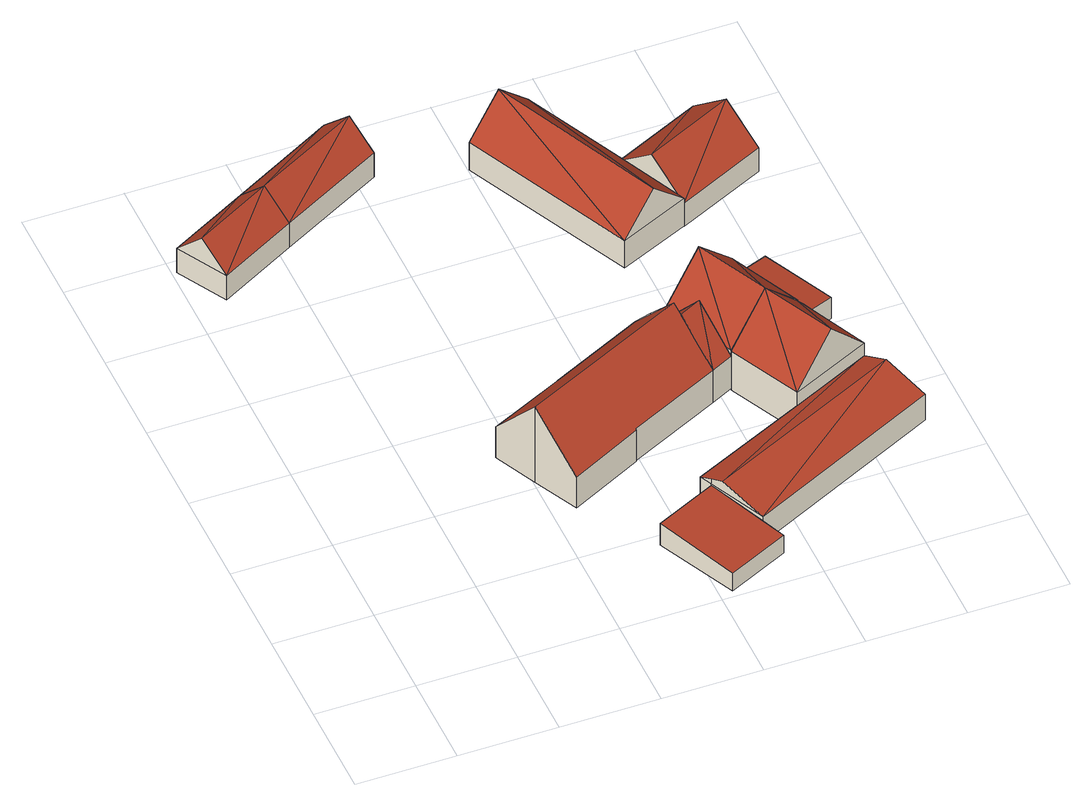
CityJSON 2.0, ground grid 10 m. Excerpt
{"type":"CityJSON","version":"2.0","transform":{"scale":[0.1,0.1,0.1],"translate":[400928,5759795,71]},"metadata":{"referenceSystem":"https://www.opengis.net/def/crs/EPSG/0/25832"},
"CityObjects":{
"building1":{"type":"Building","attributes":{"Gemeindeschluessel":"05515000","Geometrietyp2DReferenz":"3000","function":"31001_2460","roofType":"3100","measuredHeight":5.89},"address":[{"country":"Germany","locality":"Münster","thoroughfareNumber":"42","thoroughfareName":"Am Gievenbach"}],"geometry":[{"type":"Solid","lod":"2","boundaries":[[[[0,1,2,3]],[[4,5,1,0]],[[6,7,5,4]],[[3,2,7,6]],[[0,8,4]],[[6,9,3]],[[0,3,9]],[[9,8,0]],[[8,9,6]],[[6,4,8]],[[1,5,7,2]]]],"semantics":{"surfaces":[{"type":"WallSurface"},{"type":"RoofSurface"},{"type":"GroundSurface"}],"values":[[0,0,0,0,0,0,1,1,1,1,2]]}}]},
"building2":{"type":"Building","attributes":{"Gemeindeschluessel":"05515000","Geometrietyp2DReferenz":"3000","function":"31001_2000","roofType":"3100","measuredHeight":5.9},"geometry":[{"type":"Solid","lod":"2","boundaries":[[[[10,11,7,6]],[[12,13,11,10]],[[3,2,13,12]],[[6,7,2,3]],[[10,14,12]],[[3,9,6]],[[9,14,10]],[[10,6,9]],[[3,12,14]],[[14,9,3]],[[11,13,2,7]]]],"semantics":{"surfaces":[{"type":"WallSurface"},{"type":"RoofSurface"},{"type":"GroundSurface"}],"values":[[0,0,0,0,0,0,1,1,1,1,2]]}}]},
"building3":{"type":"Building","attributes":{"Gemeindeschluessel":"05515000","Geometrietyp2DReferenz":"3000","function":"31001_2460","roofType":"2100","measuredHeight":2.74},"geometry":[{"type":"Solid","lod":"2","boundaries":[[[[15,16,17,18]],[[19,20,16,15]],[[21,22,20,19]],[[23,24,22,21]],[[18,17,24,23]],[[21,19,15,18,23]],[[16,20,22,24,17]]]],"semantics":{"surfaces":[{"type":"WallSurface"},{"type":"RoofSurface"},{"type":"GroundSurface"}],"values":[[0,0,0,0,0,1,2]]}}]},
"building4":{"type":"Building","attributes":{"Gemeindeschluessel":"05515000","Geometrietyp2DReferenz":"3000","function":"31001_1000"},"address":[{"country":"Germany","locality":"Münster","thoroughfareNumber":"38","thoroughfareName":"Am Gievenbach"}],"children":["building4-1","building4-2"]},
"building4-1":{"type":"BuildingPart","attributes":{"roofType":"3100","measuredHeight":8.43},"parents":["building4"],"geometry":[{"type":"Solid","lod":"2","boundaries":[[[[25,26,27,28]],[[29,30,31,32]],[[28,27,30,29]],[[29,33,28]],[[33,34,35,25]],[[25,28,33]],[[34,33,29]],[[29,32,36,37,34]],[[26,38,31,30,27]],[[38,39,32,31]],[[26,25,39,38]],[[34,37,35]],[[36,32,39]],[[35,37,36,39,25]]]],"semantics":{"surfaces":[{"type":"WallSurface"},{"type":"RoofSurface"},{"type":"GroundSurface"},{"type":"ClosureSurface"}],"values":[[0,0,0,0,1,1,1,1,2,3,3,0,3,3]]}}]},
"building4-2":{"type":"BuildingPart","attributes":{"roofType":"3100","measuredHeight":9.41},"parents":["building4"],"geometry":[{"type":"Solid","lod":"2","boundaries":[[[[40,41,42,43]],[[44,32,31,41,40]],[[45,46,26,25]],[[47,48,46,45]],[[49,50,48,47]],[[51,52,50,49]],[[53,54,52,51]],[[55,56,54,53]],[[43,42,56,55]],[[49,47,45,25,35,37,57,51]],[[44,40,43,55,53,51,57]],[[41,31,38,26,46,48,50,52,54,56,42]],[[32,44,57,36]],[[31,32,39,38]],[[32,36,39]],[[36,57,37]],[[39,25,26,38]],[[39,36,37,35,25]]]],"semantics":{"surfaces":[{"type":"WallSurface"},{"type":"RoofSurface"},{"type":"GroundSurface"},{"type":"ClosureSurface"}],"values":[[0,0,0,0,0,0,0,0,0,1,1,2,0,3,3,0,3,3]]}}]},
"building5":{"type":"Building","attributes":{"Gemeindeschluessel":"05515000","Geometrietyp2DReferenz":"3000","function":"31001_2700"},"children":["building5-1","building5-2"]},
"building5-1":{"type":"BuildingPart","attributes":{"roofType":"3100","measuredHeight":9.64},"parents":["building5"],"geometry":[{"type":"Solid","lod":"2","boundaries":[[[[58,59,60,61]],[[62,63,59,58]],[[64,65,63,62]],[[66,67,68,65,64]],[[61,60,69,70,71]],[[71,72,73]],[[73,61,71]],[[72,66,64,62,58]],[[58,73,72]],[[73,58,61]],[[72,71,66]],[[59,63,65,68,69,60]],[[67,66,71,70]],[[69,68,67,70]]]],"semantics":{"surfaces":[{"type":"WallSurface"},{"type":"RoofSurface"},{"type":"GroundSurface"},{"type":"ClosureSurface"}],"values":[[0,0,0,0,0,1,1,1,1,0,0,2,0,3]]}}]},
"building5-2":{"type":"BuildingPart","attributes":{"roofType":"3100","measuredHeight":4.47},"parents":["building5"],"geometry":[{"type":"Solid","lod":"2","boundaries":[[[[74,75,68,67]],[[76,77,75,74]],[[78,79,77,76]],[[80,81,79,78]],[[70,69,81,80]],[[82,67,83]],[[70,80,84,83,67]],[[74,82,76]],[[83,76,82]],[[84,80,78]],[[83,84,78,76]],[[82,74,67]],[[68,75,77,79,81,69]],[[69,70,67,68]]]],"semantics":{"surfaces":[{"type":"WallSurface"},{"type":"RoofSurface"},{"type":"GroundSurface"},{"type":"ClosureSurface"}],"values":[[0,0,0,0,0,1,1,1,1,0,0,0,2,3]]}}]},
"building6":{"type":"Building","attributes":{"Gemeindeschluessel":"05515000","Geometrietyp2DReferenz":"3000","function":"31001_1000","roofType":"3100","measuredHeight":9.4},"address":[{"country":"Germany","locality":"Münster","thoroughfareNumber":"40","thoroughfareName":"Am Gievenbach"}],"geometry":[{"type":"Solid","lod":"2","boundaries":[[[[85,30,27,86]],[[87,88,30,85]],[[89,90,88,87]],[[91,92,90,89]],[[93,94,92,91]],[[86,27,94,93]],[[93,91,89,73]],[[95,73,89]],[[73,95,86]],[[87,85,86,95]],[[73,86,93]],[[95,89,87]],[[30,88,90,92,94,27]]]],"semantics":{"surfaces":[{"type":"WallSurface"},{"type":"RoofSurface"},{"type":"GroundSurface"}],"values":[[0,0,0,0,0,0,1,1,1,1,0,0,2]]}}]},
"building7":{"type":"Building","attributes":{"Gemeindeschluessel":"05515000","Geometrietyp2DReferenz":"3000","function":"31001_2700","roofType":"3100","measuredHeight":7.29},"geometry":[{"type":"Solid","lod":"2","boundaries":[[[[96,97,98,99]],[[100,101,97,96]],[[102,103,101,100]],[[104,105,103,102]],[[99,98,105,104]],[[106,107,104]],[[99,104,107]],[[102,100,96,106]],[[107,106,96]],[[106,104,102]],[[107,96,99]],[[97,101,103,105,98]]]],"semantics":{"surfaces":[{"type":"WallSurface"},{"type":"RoofSurface"},{"type":"GroundSurface"}],"values":[[0,0,0,0,0,1,1,1,1,0,0,2]]}}]},
"building8":{"type":"Building","attributes":{"Gemeindeschluessel":"05515000","Geometrietyp2DReferenz":"3000","function":"51009_1610","roofType":"2100","measuredHeight":3.12},"geometry":[{"type":"Solid","lod":"2","boundaries":[[[[108,109,92,110]],[[111,112,109,108]],[[113,114,112,111]],[[115,94,114,113]],[[110,92,94,115]],[[113,111,108,110,115]],[[109,112,114,94,92]]]],"semantics":{"surfaces":[{"type":"WallSurface"},{"type":"RoofSurface"},{"type":"GroundSurface"}],"values":[[0,0,0,0,0,1,2]]}}]},
"building9":{"type":"Building","attributes":{"Gemeindeschluessel":"05515000","Geometrietyp2DReferenz":"3000","function":"31001_2700","roofType":"3100","measuredHeight":6.41},"geometry":[{"type":"Solid","lod":"2","boundaries":[[[[116,117,118,119]],[[120,121,117,116]],[[122,123,121,120]],[[119,118,123,122]],[[116,124,120]],[[122,125,119]],[[125,124,116]],[[116,119,125]],[[122,120,124]],[[124,125,122]],[[117,121,123,118]]]],"semantics":{"surfaces":[{"type":"WallSurface"},{"type":"RoofSurface"},{"type":"GroundSurface"}],"values":[[0,0,0,0,0,0,1,1,1,1,2]]}}]}
},
"vertices":[
[32,532,40],[32,532,10],[111,575,10],[111,575,40],[4,583,40],[4,583,10],[84,626,40],[84,626,10],[18,558,69],[97,601,69],
[189,683,40],[189,683,10],[217,632,40],[217,632,10],[203,657,69],
[336,114,37],[336,114,10],[274,85,10],[274,85,37],[363,56,34],[363,56,10],[374,33,32],[374,33,10],[312,4,32],[312,4,10],
[390,242,49],[390,242,9],[412,253,9],[412,253,49],[379,322,49],[379,322,9],[357,312,9],[357,312,49],[395,288,94],[373,277,94],[380,262,74],[369,285,83],[373,277,93],[369,285,9],[369,285,49],
[349,328,49],[349,328,9],[255,283,9],[255,283,49],[357,312,70],[296,197,49],[296,197,9],[296,196,48],[296,196,9],[223,160,47],[223,160,9],[201,205,103],[201,205,9],[180,249,47],[180,249,9],[254,284,47],[254,284,9],[369,285,103],
[493,292,55],[493,292,7],[412,253,7],[412,253,55],[496,287,55],[496,287,7],[502,274,55],[502,274,7],[528,218,55],[528,218,39],[528,218,7],[447,180,7],[447,180,39],[447,180,55],[488,199,103],[453,272,103],
[560,150,39],[560,150,7],[363,56,39],[363,56,7],[336,114,39],[336,114,7],[330,126,39],[330,126,7],[540,194,51],[342,101,51],[336,114,45],
[379,322,56],[412,253,56],[377,326,56],[377,326,9],[459,365,56],[459,365,9],[461,360,56],[461,360,9],[493,292,56],[493,292,9],[418,345,103],
[372,643,42],[372,643,8],[301,610,8],[301,610,42],[420,542,42],[420,542,8],[454,468,42],[454,468,8],[383,437,42],[383,437,8],[418,453,81],[337,627,81],
[496,377,35],[496,377,9],[461,360,40],[531,304,35],[531,304,9],[496,287,40],[496,287,9],[493,292,40],
[510,584,36],[510,584,7],[420,542,7],[420,542,36],[544,510,36],[544,510,7],[454,468,36],[454,468,7],[527,547,71],[437,505,71]
]}
